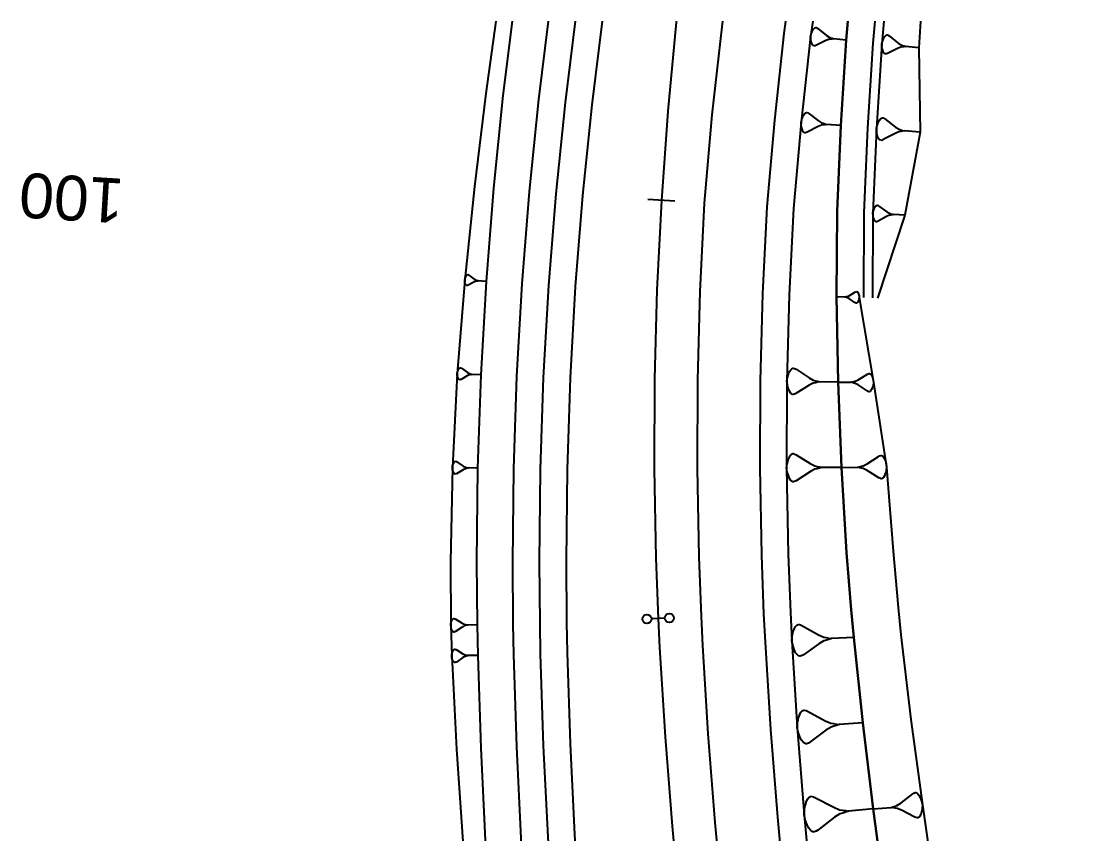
# Model space of a CAD drawing. Extents: x 383808 to 384559, y 802827 to 803490.
# Drawn here: x 383998.1 to 384057.2, y 803354.6 to 803400 of the extents above; entities that cross this region are included whole.
import ezdxf
from ezdxf.enums import TextEntityAlignment as Align

# ---------------------------------------------------------------- set-up
doc = ezdxf.new("R2010")
doc.units = 0
doc.layers.get('0').update_dxf_attribs({"linetype": 'CONTINUOUS'})
doc.styles.add('ARIAL', font='ARIAL.FON')

msp = doc.modelspace()

# ---------------------------------------------------------------- linework, layer by layer
at = {"color": 7}
for p, q in [((384042.2198, 803399.2926), (384042.2491, 803399.3725)), ((384042.2491, 803399.3725), (384042.2762, 803399.4319)), ((384042.2762, 803399.4319), (384042.3282, 803399.5302)), ((384042.3282, 803399.5302), (384042.3758, 803399.5874)), ((384042.3758, 803399.5874), (384042.3985, 803399.6058)), ((384042.3985, 803399.6058), (384042.4212, 803399.6241)), ((384042.4212, 803399.6241), (384042.4645, 803399.6403)), ((384042.4645, 803399.6403), (384042.485, 803399.6381)), ((384042.485, 803399.6381), (384042.5444, 803399.611)), ((384042.5444, 803399.611), (384042.5833, 803399.586)), ((384042.5833, 803399.586), (384043.0615, 803399.2028)), ((384042.1839, 803399.1511), (384042.2198, 803399.2926)), ((384042.1891, 803399.0052), (384042.1839, 803399.1511)), ((384042.2009, 803398.9209), (384042.1891, 803399.0052)), ((384042.2148, 803398.8571), (384042.2009, 803398.9209)), ((384042.2449, 803398.7501), (384042.2148, 803398.8571)), ((384042.2794, 803398.6841), (384042.2449, 803398.7501)), ((384043.0308, 803398.9154), (384042.4825, 803398.6417)), ((384043.2038, 803398.98), (384043.0308, 803398.9154)), ((384043.0615, 803399.2028), (384043.217, 803399.1032)), ((384043.2882, 803398.9917), (384043.2038, 803398.98)), ((384043.217, 803399.1032), (384043.2969, 803399.0739)), ((384043.3725, 803399.0035), (384043.2882, 803398.9917)), ((384043.2969, 803399.0739), (384043.3769, 803399.0446)), ((384043.4568, 803399.0153), (384043.3725, 803399.0035)), ((384043.3769, 803399.0446), (384043.4568, 803399.0153)), ((384044.1753, 803398.9386), (384043.4568, 803399.0153)), ((384046.1641, 803398.7264), (384046.2013, 803398.8734)), ((384046.2013, 803398.8734), (384046.2317, 803398.9564)), ((384046.2317, 803398.9564), (384046.2599, 803399.0181)), ((384046.2599, 803399.0181), (384046.3139, 803399.1201)), ((384046.3139, 803399.1201), (384046.3633, 803399.1795)), ((384046.3633, 803399.1795), (384046.3869, 803399.1986)), ((384046.3869, 803399.1986), (384046.4105, 803399.2176)), ((384046.4105, 803399.2176), (384046.4554, 803399.2344)), ((384046.4554, 803399.2344), (384046.4768, 803399.2321)), ((384046.4768, 803399.2321), (384046.5384, 803399.204)), ((384046.5384, 803399.204), (384046.5788, 803399.1781)), ((384046.5788, 803399.1781), (384047.0754, 803398.7801)), ((384047.0754, 803398.7801), (384047.2369, 803398.6767)), ((384042.2978, 803398.6614), (384042.2794, 803398.6841)), ((384042.3161, 803398.6386), (384042.2978, 803398.6614)), ((384042.355, 803398.6137), (384042.3161, 803398.6386)), ((384042.3755, 803398.6115), (384042.355, 803398.6137)), ((384042.4393, 803398.6255), (384042.3755, 803398.6115)), ((384042.4825, 803398.6417), (384042.4393, 803398.6255)), ((384046.1695, 803398.5749), (384046.1641, 803398.7264)), ((384046.1817, 803398.4874), (384046.1695, 803398.5749)), ((384046.1962, 803398.4211), (384046.1817, 803398.4874)), ((384046.2274, 803398.31), (384046.1962, 803398.4211)), ((384046.2633, 803398.2415), (384046.2274, 803398.31)), ((384046.2823, 803398.2179), (384046.2633, 803398.2415)), ((384046.3013, 803398.1943), (384046.2823, 803398.2179)), ((384046.3417, 803398.1684), (384046.3013, 803398.1943)), ((384046.363, 803398.1662), (384046.3417, 803398.1684)), ((384046.4293, 803398.1807), (384046.363, 803398.1662)), ((384046.4742, 803398.1974), (384046.4293, 803398.1807)), ((384047.0436, 803398.4817), (384046.4742, 803398.1974)), ((384047.2232, 803398.5488), (384047.0436, 803398.4817)), ((384047.3108, 803398.561), (384047.2232, 803398.5488)), ((384047.2369, 803398.6767), (384047.3199, 803398.6463)), ((384047.3983, 803398.5732), (384047.3108, 803398.561)), ((384047.3199, 803398.6463), (384047.4029, 803398.6158)), ((384047.4859, 803398.5854), (384047.3983, 803398.5732)), ((384047.4029, 803398.6158), (384047.4859, 803398.5854)), ((384048.232, 803398.5058), (384047.4859, 803398.5854)), ((384041.6877, 803394.5087), (384041.7182, 803394.5981)), ((384041.7182, 803394.5981), (384041.7468, 803394.6646)), ((384041.7468, 803394.6646), (384041.802, 803394.7749)), ((384041.802, 803394.7749), (384041.8534, 803394.8396)), ((384041.8534, 803394.8396), (384041.8781, 803394.8605)), ((384041.8781, 803394.8605), (384041.9028, 803394.8814)), ((384041.9028, 803394.8814), (384041.9504, 803394.9004)), ((384041.9504, 803394.9004), (384041.9732, 803394.8985)), ((384041.9732, 803394.8985), (384042.0398, 803394.8699)), ((384042.0398, 803394.8699), (384042.0836, 803394.8433)), ((384042.0836, 803394.8433), (384042.6236, 803394.4303)), ((384046.1368, 803394.5854), (384046.1894, 803394.6065)), ((384046.1894, 803394.6065), (384046.2147, 803394.6044)), ((384046.2147, 803394.6044), (384046.2883, 803394.5728)), ((384041.6515, 803394.3508), (384041.6877, 803394.5087)), ((384041.661, 803394.1891), (384041.6515, 803394.3508)), ((384041.6761, 803394.0959), (384041.661, 803394.1891)), ((384041.6932, 803394.0255), (384041.6761, 803394.0959)), ((384041.7293, 803393.9075), (384041.6932, 803394.0255)), ((384042.5969, 803394.1107), (384041.9956, 803393.7933)), ((384042.7871, 803394.1867), (384042.5969, 803394.1107)), ((384042.6236, 803394.4303), (384042.7986, 803394.3237)), ((384042.8803, 803394.2019), (384042.7871, 803394.1867)), ((384042.7986, 803394.3237), (384042.888, 803394.2932)), ((384042.9736, 803394.2171), (384042.8803, 803394.2019)), ((384042.888, 803394.2932), (384042.9774, 803394.2627)), ((384043.0668, 803394.2322), (384042.9736, 803394.2171)), ((384042.9774, 803394.2627), (384043.0668, 803394.2322)), ((384043.8657, 803394.1653), (384043.0668, 803394.2322)), ((384045.8588, 803393.9984), (384045.8988, 803394.1731)), ((384045.8988, 803394.1731), (384045.9325, 803394.272)), ((384045.9325, 803394.272), (384045.9641, 803394.3456)), ((384045.9641, 803394.3456), (384046.0252, 803394.4676)), ((384046.0252, 803394.4676), (384046.0821, 803394.5392)), ((384046.0821, 803394.5392), (384046.1094, 803394.5623)), ((384046.1094, 803394.5623), (384046.1368, 803394.5854)), ((384046.2883, 803394.5728), (384046.3367, 803394.5433)), ((384046.3367, 803394.5433), (384046.9342, 803394.0863)), ((384046.9342, 803394.0863), (384047.1278, 803393.9684)), ((384041.7692, 803393.8352), (384041.7293, 803393.9075)), ((384041.7902, 803393.8105), (384041.7692, 803393.8352)), ((384041.8111, 803393.7857), (384041.7902, 803393.8105)), ((384041.8548, 803393.7591), (384041.8111, 803393.7857)), ((384041.8776, 803393.7572), (384041.8548, 803393.7591)), ((384041.948, 803393.7743), (384041.8776, 803393.7572)), ((384041.9956, 803393.7933), (384041.948, 803393.7743)), ((384045.8692, 803393.8195), (384045.8588, 803393.9984)), ((384045.886, 803393.7164), (384045.8692, 803393.8195)), ((384045.9049, 803393.6385), (384045.886, 803393.7164)), ((384045.9448, 803393.508), (384045.9049, 803393.6385)), ((384045.989, 803393.428), (384045.9448, 803393.508)), ((384046.0121, 803393.4006), (384045.989, 803393.428)), ((384046.9046, 803393.7328), (384046.2394, 803393.3816)), ((384047.1151, 803393.8169), (384046.9046, 803393.7328)), ((384047.2182, 803393.8337), (384047.1151, 803393.8169)), ((384047.1278, 803393.9684), (384047.2267, 803393.9347)), ((384047.3214, 803393.8505), (384047.2182, 803393.8337)), ((384047.2267, 803393.9347), (384047.3256, 803393.901)), ((384047.4245, 803393.8673), (384047.3214, 803393.8505)), ((384047.3256, 803393.901), (384047.4245, 803393.8673)), ((384048.3084, 803393.7932), (384047.4245, 803393.8673)), ((384046.0353, 803393.3733), (384046.0121, 803393.4006)), ((384046.0837, 803393.3438), (384046.0353, 803393.3733)), ((384046.1089, 803393.3417), (384046.0837, 803393.3438)), ((384046.1868, 803393.3606), (384046.1089, 803393.3417)), ((384046.2394, 803393.3816), (384046.1868, 803393.3606)), ((384045.6612, 803389.2679), (384045.6876, 803389.3962)), ((384045.6718, 803389.1373), (384045.6612, 803389.2679)), ((384045.6876, 803389.3962), (384045.7106, 803389.4691)), ((384045.7106, 803389.4691), (384045.7325, 803389.5234)), ((384045.7325, 803389.5234), (384045.7751, 803389.6137)), ((384045.7751, 803389.6137), (384045.8154, 803389.6669)), ((384045.8154, 803389.6669), (384045.8351, 803389.6843)), ((384045.8351, 803389.6843), (384045.8547, 803389.7016)), ((384045.8547, 803389.7016), (384045.8928, 803389.7179)), ((384045.8928, 803389.7179), (384045.9113, 803389.7167)), ((384045.9113, 803389.7167), (384045.9657, 803389.6949)), ((384045.9657, 803389.6949), (384046.0015, 803389.6741)), ((384046.0015, 803389.6741), (384046.4459, 803389.3501)), ((384046.4459, 803389.3501), (384046.5893, 803389.2671)), ((384046.5893, 803389.2671), (384046.6622, 803389.2441)), ((384045.6858, 803389.0622), (384045.6718, 803389.1373)), ((384045.7009, 803389.0056), (384045.6858, 803389.0622)), ((384045.7323, 803388.9109), (384045.7009, 803389.0056)), ((384045.7659, 803388.8531), (384045.7323, 803388.9109)), ((384045.7833, 803388.8335), (384045.7659, 803388.8531)), ((384045.8006, 803388.8139), (384045.7833, 803388.8335)), ((384045.8365, 803388.7932), (384045.8006, 803388.8139)), ((384045.855, 803388.792), (384045.8365, 803388.7932)), ((384045.9116, 803388.8071), (384045.855, 803388.792)), ((384045.9497, 803388.8234), (384045.9116, 803388.8071)), ((384046.4301, 803389.0911), (384045.9497, 803388.8234)), ((384046.5825, 803389.1561), (384046.4301, 803389.0911)), ((384046.6576, 803389.1701), (384046.5825, 803389.1561)), ((384046.7328, 803389.1841), (384046.6576, 803389.1701)), ((384046.6622, 803389.2441), (384046.735, 803389.2211)), ((384046.8079, 803389.1981), (384046.7328, 803389.1841)), ((384046.735, 803389.2211), (384046.8079, 803389.1981)), ((384047.4552, 803389.1586), (384046.8079, 803389.1981)), ((384022.8992, 803385.7122), (384022.9279, 803385.7719)), ((384022.9279, 803385.7719), (384022.955, 803385.8071)), ((384022.955, 803385.8071), (384022.9681, 803385.8185)), ((384022.9681, 803385.8185), (384022.9812, 803385.83)), ((384022.9812, 803385.83), (384023.0066, 803385.8406)), ((384023.0066, 803385.8406), (384023.0189, 803385.8398)), ((384023.0189, 803385.8398), (384023.0549, 803385.825)), ((384023.0549, 803385.825), (384023.0786, 803385.811)), ((384023.0786, 803385.811), (384023.3723, 803385.5937)), ((384022.8507, 803385.5427), (384022.8688, 803385.6279)), ((384022.8571, 803385.4559), (384022.8507, 803385.5427)), ((384022.8661, 803385.406), (384022.8571, 803385.4559)), ((384022.8758, 803385.3683), (384022.8661, 803385.406)), ((384022.8688, 803385.6279), (384022.8844, 803385.6762)), ((384022.8962, 803385.3052), (384022.8758, 803385.3683)), ((384022.8844, 803385.6762), (384022.8992, 803385.7122)), ((384022.9183, 803385.2667), (384022.8962, 803385.3052)), ((384022.9298, 803385.2536), (384022.9183, 803385.2667)), ((384022.9412, 803385.2405), (384022.9298, 803385.2536)), ((384022.9649, 803385.2265), (384022.9412, 803385.2405)), ((384022.9772, 803385.2257), (384022.9649, 803385.2265)), ((384023.0149, 803385.2355), (384022.9772, 803385.2257)), ((384023.0403, 803385.2461), (384023.0149, 803385.2355)), ((384023.3606, 803385.4218), (384023.0403, 803385.2461)), ((384023.4622, 803385.4642), (384023.3606, 803385.4218)), ((384023.3723, 803385.5937), (384023.4672, 803385.5379)), ((384023.5122, 803385.4732), (384023.4622, 803385.4642)), ((384023.4672, 803385.5379), (384023.5155, 803385.5223)), ((384023.5621, 803385.4821), (384023.5122, 803385.4732)), ((384023.5155, 803385.5223), (384023.5638, 803385.5067)), ((384023.6121, 803385.4911), (384023.5621, 803385.4821)), ((384023.5638, 803385.5067), (384023.6121, 803385.4911)), ((384024.0419, 803385.4619), (384023.6121, 803385.4911)), ((384043.6343, 803384.6113), (384044.091, 803384.5939)), ((384044.091, 803384.5939), (384044.1437, 803384.6049)), ((384044.1427, 803384.5788), (384044.091, 803384.5939)), ((384044.1944, 803384.5638), (384044.1427, 803384.5788)), ((384044.1437, 803384.6049), (384044.1964, 803384.616)), ((384044.2461, 803384.5487), (384044.1944, 803384.5638)), ((384044.1964, 803384.616), (384044.2491, 803384.627)), ((384044.3485, 803384.4926), (384044.2461, 803384.5487)), ((384044.2491, 803384.627), (384044.3555, 803384.6752)), ((384044.3555, 803384.6752), (384044.6896, 803384.8716)), ((384044.6896, 803384.8716), (384044.7162, 803384.8836)), ((384044.7162, 803384.8836), (384044.7559, 803384.8952)), ((384044.7559, 803384.8952), (384044.7689, 803384.8947)), ((384044.7689, 803384.8947), (384044.7945, 803384.8807)), ((384044.7945, 803384.8807), (384044.8071, 803384.8671)), ((384044.8071, 803384.8671), (384044.8196, 803384.8536)), ((384044.8196, 803384.8536), (384044.8442, 803384.8134)), ((384044.8442, 803384.8134), (384044.8679, 803384.7472)), ((384044.8679, 803384.7472), (384044.8794, 803384.7075)), ((384044.8794, 803384.7075), (384044.8905, 803384.6549)), ((384044.9, 803384.563), (384044.8835, 803384.4722)), ((384044.8905, 803384.6549), (384044.9, 803384.563)), ((384044.6668, 803384.2713), (384044.3485, 803384.4926)), ((384044.6924, 803384.2573), (384044.6668, 803384.2713)), ((384044.731, 803384.2428), (384044.6924, 803384.2573)), ((384044.7441, 803384.2423), (384044.731, 803384.2428)), ((384044.7707, 803384.2543), (384044.7441, 803384.2423)), ((384044.7842, 803384.2669), (384044.7707, 803384.2543)), ((384044.7978, 803384.2794), (384044.7842, 803384.2669)), ((384044.8253, 803384.3176), (384044.7978, 803384.2794)), ((384044.8539, 803384.3818), (384044.8253, 803384.3176)), ((384044.8685, 803384.4205), (384044.8539, 803384.3818)), ((384044.8835, 803384.4722), (384044.8685, 803384.4205)), ((384022.4296, 803380.3082), (384022.4474, 803380.4027)), ((384022.4474, 803380.4027), (384022.4635, 803380.4565)), ((384022.4635, 803380.4565), (384022.4789, 803380.4967)), ((384022.4789, 803380.4967), (384022.5091, 803380.5634)), ((384022.5091, 803380.5634), (384022.5382, 803380.6029)), ((384022.5382, 803380.6029), (384022.5524, 803380.6159)), ((384022.5524, 803380.6159), (384022.5666, 803380.6289)), ((384022.5666, 803380.6289), (384022.5944, 803380.6413)), ((384022.5944, 803380.6413), (384022.6079, 803380.6406)), ((384022.6079, 803380.6406), (384022.6481, 803380.6252)), ((384022.6481, 803380.6252), (384022.6747, 803380.6104)), ((384022.6747, 803380.6104), (384023.0047, 803380.3777)), ((384040.9547, 803380.2924), (384041.0157, 803380.4386)), ((384041.0157, 803380.4386), (384041.0759, 803380.5259)), ((384041.0759, 803380.5259), (384041.1058, 803380.5548)), ((384041.1058, 803380.5548), (384041.1356, 803380.5838)), ((384041.1356, 803380.5838), (384041.1949, 803380.6123)), ((384041.1949, 803380.6123), (384041.2243, 803380.6118)), ((384041.2243, 803380.6118), (384041.312, 803380.5811)), ((384041.312, 803380.5811), (384041.3704, 803380.5507)), ((384041.3704, 803380.5507), (384042.0983, 803380.069)), ((384022.4389, 803380.2125), (384022.4296, 803380.3082)), ((384022.45, 803380.1575), (384022.4389, 803380.2125)), ((384022.4618, 803380.1161), (384022.45, 803380.1575)), ((384022.4859, 803380.0469), (384022.4618, 803380.1161)), ((384022.5112, 803380.0049), (384022.4859, 803380.0469)), ((384022.5242, 803379.9907), (384022.5112, 803380.0049)), ((384022.5372, 803379.9765), (384022.5242, 803379.9907)), ((384022.5638, 803379.9617), (384022.5372, 803379.9765)), ((384022.5774, 803379.9611), (384022.5638, 803379.9617)), ((384022.6187, 803379.9729), (384022.5774, 803379.9611)), ((384022.6465, 803379.9852), (384022.6187, 803379.9729)), ((384022.9961, 803380.1874), (384022.6465, 803379.9852)), ((384023.1073, 803380.2369), (384022.9961, 803380.1874)), ((384023.0047, 803380.3777), (384023.1109, 803380.3184)), ((384023.1622, 803380.248), (384023.1073, 803380.2369)), ((384023.1109, 803380.3184), (384023.1647, 803380.3024)), ((384023.2172, 803380.2592), (384023.1622, 803380.248)), ((384023.1647, 803380.3024), (384023.2184, 803380.2863)), ((384023.2722, 803380.2703), (384023.2172, 803380.2592)), ((384023.2184, 803380.2863), (384023.2722, 803380.2703)), ((384023.7479, 803380.2489), (384023.2722, 803380.2703)), ((384040.8601, 803379.8821), (384040.8927, 803380.0875)), ((384040.8864, 803379.6758), (384040.8601, 803379.8821)), ((384040.8927, 803380.0875), (384040.9239, 803380.2047)), ((384040.9239, 803380.2047), (384040.9547, 803380.2924)), ((384042.0983, 803380.069), (384042.3317, 803379.9477)), ((384042.3317, 803379.9477), (384042.4489, 803379.9165)), ((384042.5651, 803379.8265), (384042.4471, 803379.7989)), ((384042.4489, 803379.9165), (384042.566, 803379.8853)), ((384042.6832, 803379.8541), (384042.5651, 803379.8265)), ((384042.566, 803379.8853), (384042.6832, 803379.8541)), ((384043.7124, 803379.8383), (384042.6832, 803379.8541)), ((384043.7124, 803379.8383), (384044.4279, 803379.8272)), ((384044.4279, 803379.8272), (384044.51, 803379.8464)), ((384044.5093, 803379.8055), (384044.4279, 803379.8272)), ((384044.5908, 803379.7838), (384044.5093, 803379.8055)), ((384044.51, 803379.8464), (384044.5921, 803379.8656)), ((384044.5921, 803379.8656), (384044.6741, 803379.8848)), ((384044.6741, 803379.8848), (384044.8389, 803379.9641)), ((384044.8389, 803379.9641), (384045.3551, 803380.2833)), ((384045.3551, 803380.2833), (384045.3963, 803380.3031)), ((384045.3963, 803380.3031), (384045.4579, 803380.3226)), ((384045.4579, 803380.3226), (384045.4783, 803380.3223)), ((384045.4783, 803380.3223), (384045.5189, 803380.3012)), ((384045.5189, 803380.3012), (384045.539, 803380.2805)), ((384045.539, 803380.2805), (384045.5592, 803380.2597)), ((384045.5592, 803380.2597), (384045.5991, 803380.1977)), ((384045.5991, 803380.1977), (384045.6384, 803380.0949)), ((384045.6384, 803380.0949), (384045.6579, 803380.0333)), ((384045.6579, 803380.0333), (384045.6771, 803379.9512)), ((384045.6953, 803379.8078), (384045.6727, 803379.665)), ((384045.6771, 803379.9512), (384045.6953, 803379.8078)), ((384040.9139, 803379.5578), (384040.8864, 803379.6758)), ((384040.942, 803379.4691), (384040.9139, 803379.5578)), ((384040.9985, 803379.3212), (384040.942, 803379.4691)), ((384041.056, 803379.232), (384040.9985, 803379.3212)), ((384041.085, 803379.2022), (384041.056, 803379.232)), ((384042.092, 803379.6573), (384041.3496, 803379.1981)), ((384042.329, 803379.7713), (384042.092, 803379.6573)), ((384042.4471, 803379.7989), (384042.329, 803379.7713)), ((384044.6723, 803379.7621), (384044.5908, 803379.7838)), ((384044.8345, 803379.6779), (384044.6723, 803379.7621)), ((384045.3406, 803379.3429), (384044.8345, 803379.6779)), ((384045.3812, 803379.3218), (384045.3406, 803379.3429)), ((384045.4422, 803379.3005), (384045.3812, 803379.3218)), ((384045.4626, 803379.3001), (384045.4422, 803379.3005)), ((384045.5038, 803379.32), (384045.4626, 803379.3001)), ((384045.5246, 803379.3401), (384045.5038, 803379.32)), ((384045.5453, 803379.3602), (384045.5246, 803379.3401)), ((384045.5872, 803379.4209), (384045.5453, 803379.3602)), ((384045.6296, 803379.5225), (384045.5872, 803379.4209)), ((384045.651, 803379.5835), (384045.6296, 803379.5225)), ((384045.6727, 803379.665), (384045.651, 803379.5835)), ((384041.1139, 803379.1723), (384041.085, 803379.2022)), ((384041.1723, 803379.142), (384041.1139, 803379.1723)), ((384041.2017, 803379.1416), (384041.1723, 803379.142)), ((384041.2903, 803379.1696), (384041.2017, 803379.1416)), ((384041.3496, 803379.1981), (384041.2903, 803379.1696)), ((384040.994, 803375.6506), (384041.0563, 803375.7457)), ((384041.0563, 803375.7457), (384041.0876, 803375.7774)), ((384041.0876, 803375.7774), (384041.1189, 803375.8092)), ((384041.1189, 803375.8092), (384041.1817, 803375.8412)), ((384041.1817, 803375.8412), (384041.2133, 803375.8414)), ((384041.2133, 803375.8414), (384041.3081, 803375.8106)), ((384041.3081, 803375.8106), (384041.3714, 803375.7795)), ((384041.3714, 803375.7795), (384042.1633, 803375.2809)), ((384045.3336, 803375.2662), (384045.9833, 803375.6888)), ((384045.9833, 803375.6888), (384046.0354, 803375.7153)), ((384046.0354, 803375.7153), (384046.1135, 803375.742)), ((384046.1135, 803375.742), (384046.1396, 803375.7422)), ((384046.1396, 803375.7422), (384046.192, 803375.7164)), ((384046.192, 803375.7164), (384046.2183, 803375.6905)), ((384046.2183, 803375.6905), (384046.2446, 803375.6646)), ((384046.2446, 803375.6646), (384046.2974, 803375.5867)), ((384022.1604, 803375.0584), (384022.1772, 803375.16)), ((384022.1772, 803375.16), (384022.1931, 803375.2179)), ((384022.1931, 803375.2179), (384022.2086, 803375.2613)), ((384022.2086, 803375.2613), (384022.2393, 803375.3334)), ((384022.2393, 803375.3334), (384022.2694, 803375.3764)), ((384022.2694, 803375.3764), (384022.2843, 803375.3906)), ((384022.2843, 803375.3906), (384022.2992, 803375.4049)), ((384022.2992, 803375.4049), (384022.3286, 803375.4188)), ((384022.3286, 803375.4188), (384022.3432, 803375.4185)), ((384022.3432, 803375.4185), (384022.3865, 803375.4029)), ((384022.3865, 803375.4029), (384022.4153, 803375.3877)), ((384022.4153, 803375.3877), (384022.774, 803375.1467)), ((384022.774, 803375.1467), (384022.8892, 803375.0859)), ((384022.8892, 803375.0859), (384022.9471, 803375.0701)), ((384022.9471, 803375.0701), (384023.005, 803375.0542)), ((384040.8407, 803375.0504), (384040.8706, 803375.2714)), ((384040.8706, 803375.2714), (384040.9012, 803375.3977)), ((384040.9012, 803375.3977), (384040.9321, 803375.4925)), ((384040.9321, 803375.4925), (384040.994, 803375.6506)), ((384042.1633, 803375.2809), (384042.4164, 803375.1566)), ((384042.4164, 803375.1566), (384042.5428, 803375.126)), ((384042.5428, 803375.126), (384042.6691, 803375.0954)), ((384042.6691, 803375.0954), (384042.7955, 803375.0648)), ((384043.8989, 803375.0729), (384042.7955, 803375.0648)), ((384043.8989, 803375.0729), (384044.8128, 803375.0796)), ((384044.8128, 803375.0796), (384044.917, 803375.1065)), ((384044.9174, 803375.0543), (384044.8128, 803375.0796)), ((384044.917, 803375.1065), (384045.0213, 803375.1334)), ((384045.0213, 803375.1334), (384045.1255, 803375.1603)), ((384045.1255, 803375.1603), (384045.3336, 803375.2662)), ((384046.2974, 803375.5867), (384046.3506, 803375.4565)), ((384046.3506, 803375.4565), (384046.3773, 803375.3784)), ((384046.3773, 803375.3784), (384046.4042, 803375.2741)), ((384046.4042, 803375.2741), (384046.4316, 803375.0915)), ((384046.4316, 803375.0915), (384046.4068, 803374.9086)), ((384022.1727, 803374.9562), (384022.1604, 803375.0584)), ((384022.186, 803374.8977), (384022.1727, 803374.9562)), ((384022.1995, 803374.8537), (384022.186, 803374.8977)), ((384022.227, 803374.7802), (384022.1995, 803374.8537)), ((384022.2552, 803374.7359), (384022.227, 803374.7802)), ((384022.2694, 803374.7211), (384022.2552, 803374.7359)), ((384022.2837, 803374.7062), (384022.2694, 803374.7211)), ((384022.3124, 803374.691), (384022.2837, 803374.7062)), ((384022.327, 803374.6906), (384022.3124, 803374.691)), ((384022.371, 803374.7042), (384022.327, 803374.6906)), ((384022.4004, 803374.7181), (384022.371, 803374.7042)), ((384022.7695, 803374.943), (384022.4004, 803374.7181)), ((384022.8873, 803374.9986), (384022.7695, 803374.943)), ((384022.9458, 803375.0119), (384022.8873, 803374.9986)), ((384023.0044, 803375.0251), (384022.9458, 803375.0119)), ((384023.0629, 803375.0384), (384023.0044, 803375.0251)), ((384023.005, 803375.0542), (384023.0629, 803375.0384)), ((384023.5724, 803375.0271), (384023.0629, 803375.0384)), ((384040.8739, 803374.83), (384040.8407, 803375.0504)), ((384040.9063, 803374.7041), (384040.8739, 803374.83)), ((384040.9385, 803374.6097), (384040.9063, 803374.7041)), ((384041.0028, 803374.4526), (384040.9385, 803374.6097)), ((384042.1665, 803374.8395), (384041.382, 803374.3292)), ((384042.4178, 803374.9674), (384042.1665, 803374.8395)), ((384042.5437, 803374.9999), (384042.4178, 803374.9674)), ((384042.6696, 803375.0324), (384042.5437, 803374.9999)), ((384042.7955, 803375.0648), (384042.6696, 803375.0324)), ((384045.0221, 803375.0289), (384044.9174, 803375.0543)), ((384045.1267, 803375.0036), (384045.0221, 803375.0289)), ((384045.3363, 803374.9007), (384045.1267, 803375.0036)), ((384045.9922, 803374.4877), (384045.3363, 803374.9007)), ((384046.0446, 803374.462), (384045.9922, 803374.4877)), ((384046.2271, 803374.4895), (384046.2012, 803374.4632)), ((384046.2531, 803374.5158), (384046.2271, 803374.4895)), ((384046.3047, 803374.5945), (384046.2531, 803374.5158)), ((384046.356, 803374.7254), (384046.3047, 803374.5945)), ((384046.3815, 803374.8039), (384046.356, 803374.7254)), ((384046.4068, 803374.9086), (384046.3815, 803374.8039)), ((384041.0665, 803374.3584), (384041.0028, 803374.4526)), ((384041.0983, 803374.3272), (384041.0665, 803374.3584)), ((384041.13, 803374.2959), (384041.0983, 803374.3272)), ((384041.1933, 803374.2648), (384041.13, 803374.2959)), ((384041.2248, 803374.265), (384041.1933, 803374.2648)), ((384041.3192, 803374.2972), (384041.2248, 803374.265)), ((384041.382, 803374.3292), (384041.3192, 803374.2972)), ((384046.1231, 803374.4365), (384046.0446, 803374.462)), ((384046.1492, 803374.4367), (384046.1231, 803374.4365)), ((384046.2012, 803374.4632), (384046.1492, 803374.4367)), ((384022.0689, 803366.2506), (384022.0824, 803366.3573)), ((384022.0858, 803366.1444), (384022.0689, 803366.2506)), ((384022.0824, 803366.3573), (384022.0966, 803366.4184)), ((384022.0966, 803366.4184), (384022.1111, 803366.4643)), ((384022.1111, 803366.4643), (384022.1404, 803366.5409)), ((384022.1404, 803366.5409), (384022.1701, 803366.587)), ((384022.1701, 803366.587), (384022.185, 803366.6024)), ((384022.185, 803366.6024), (384022.2, 803366.6179)), ((384022.2, 803366.6179), (384022.2302, 803366.6336)), ((384022.2302, 803366.6336), (384022.2454, 803366.6338)), ((384022.2454, 803366.6338), (384022.2913, 803366.6193)), ((384022.2913, 803366.6193), (384022.322, 803366.6046)), ((384022.322, 803366.6046), (384022.7061, 803366.3672)), ((384022.7061, 803366.3672), (384022.8288, 803366.3083)), ((384022.8302, 803366.217), (384022.7095, 803366.1542)), ((384022.8288, 803366.3083), (384022.8899, 803366.294)), ((384022.8909, 803366.2331), (384022.8302, 803366.217)), ((384022.8899, 803366.294), (384022.951, 803366.2797)), ((384022.9515, 803366.2493), (384022.8909, 803366.2331)), ((384022.951, 803366.2797), (384023.0121, 803366.2655)), ((384023.0121, 803366.2655), (384022.9515, 803366.2493)), ((384023.5445, 803366.2739), (384023.0121, 803366.2655)), ((384041.3399, 803366.1892), (384041.3738, 803366.2268)), ((384041.3738, 803366.2268), (384041.4076, 803366.2644)), ((384041.4076, 803366.2644), (384041.4772, 803366.3038)), ((384041.4772, 803366.3038), (384041.5129, 803366.3057)), ((384041.5129, 803366.3057), (384041.622, 803366.2756)), ((384041.622, 803366.2756), (384041.6953, 803366.2437)), ((384041.6953, 803366.2437), (384042.6184, 803365.7191)), ((384022.1019, 803366.0837), (384022.0858, 803366.1444)), ((384022.1179, 803366.0383), (384022.1019, 803366.0837)), ((384022.1495, 803365.9628), (384022.1179, 803366.0383)), ((384022.1806, 803365.9176), (384022.1495, 803365.9628)), ((384022.1961, 803365.9026), (384022.1806, 803365.9176)), ((384022.2115, 803365.8877), (384022.1961, 803365.9026)), ((384022.2422, 803365.8729), (384022.2115, 803365.8877)), ((384022.2574, 803365.8732), (384022.2422, 803365.8729)), ((384022.3028, 803365.8891), (384022.2574, 803365.8732)), ((384022.333, 803365.9048), (384022.3028, 803365.8891)), ((384022.7095, 803366.1542), (384022.333, 803365.9048)), ((384041.1312, 803365.3901), (384041.1538, 803365.6421)), ((384041.1538, 803365.6421), (384041.182, 803365.7868)), ((384041.182, 803365.7868), (384041.2121, 803365.8959)), ((384041.2121, 803365.8959), (384041.2741, 803366.0782)), ((384041.2741, 803366.0782), (384041.3399, 803366.1892)), ((384042.6184, 803365.7191), (384042.9117, 803365.5913)), ((384041.1801, 803365.142), (384041.1312, 803365.3901)), ((384041.2233, 803365.001), (384041.1801, 803365.142)), ((384042.6447, 803365.219), (384041.7817, 803364.6005)), ((384042.9229, 803365.3769), (384042.6447, 803365.219)), ((384042.9117, 803365.5913), (384043.0564, 803365.563)), ((384043.0639, 803365.4202), (384042.9229, 803365.3769)), ((384043.0564, 803365.563), (384043.2012, 803365.5348)), ((384043.2049, 803365.4634), (384043.0639, 803365.4202)), ((384043.2012, 803365.5348), (384043.346, 803365.5066)), ((384043.346, 803365.5066), (384043.2049, 803365.4634)), ((384044.5962, 803365.5724), (384043.346, 803365.5066)), ((384022.1228, 803364.5384), (384022.1354, 803364.6437)), ((384022.1402, 803364.4337), (384022.1228, 803364.5384)), ((384022.1354, 803364.6437), (384022.1491, 803364.704)), ((384022.1566, 803364.3741), (384022.1402, 803364.4337)), ((384022.1491, 803364.704), (384022.1631, 803364.7494)), ((384022.1631, 803364.7494), (384022.1913, 803364.825)), ((384022.1913, 803364.825), (384022.2203, 803364.8707)), ((384022.2203, 803364.8707), (384022.235, 803364.8861)), ((384022.235, 803364.8861), (384022.2496, 803364.9014)), ((384022.2496, 803364.9014), (384022.2793, 803364.9171)), ((384022.2793, 803364.9171), (384022.2943, 803364.9174)), ((384022.2943, 803364.9174), (384022.3396, 803364.9034)), ((384022.3396, 803364.9034), (384022.37, 803364.8891)), ((384022.37, 803364.8891), (384022.7504, 803364.6577)), ((384022.7551, 803364.4477), (384022.3856, 803364.1992)), ((384022.7504, 803364.6577), (384022.8717, 803364.6004)), ((384022.8738, 803364.5104), (384022.7551, 803364.4477)), ((384022.8717, 803364.6004), (384022.932, 803364.5868)), ((384022.9334, 803364.5268), (384022.8738, 803364.5104)), ((384022.932, 803364.5868), (384022.9924, 803364.5731)), ((384022.9931, 803364.5431), (384022.9334, 803364.5268)), ((384022.9924, 803364.5731), (384023.0527, 803364.5595)), ((384023.0527, 803364.5595), (384022.9931, 803364.5431)), ((384023.5777, 803364.5714), (384023.0527, 803364.5595)), ((384041.2647, 803364.8957), (384041.2233, 803365.001)), ((384041.3455, 803364.7208), (384041.2647, 803364.8957)), ((384041.4226, 803364.6174), (384041.3455, 803364.7208)), ((384041.4602, 803364.5836), (384041.4226, 803364.6174)), ((384041.4978, 803364.5497), (384041.4602, 803364.5836)), ((384041.5711, 803364.5178), (384041.4978, 803364.5497)), ((384041.6069, 803364.5197), (384041.5711, 803364.5178)), ((384041.7121, 803364.561), (384041.6069, 803364.5197)), ((384041.7817, 803364.6005), (384041.7121, 803364.561)), ((384022.1726, 803364.3294), (384022.1566, 803364.3741)), ((384022.2043, 803364.2551), (384022.1726, 803364.3294)), ((384022.2353, 803364.2108), (384022.2043, 803364.2551)), ((384022.2506, 803364.1961), (384022.2353, 803364.2108)), ((384022.266, 803364.1815), (384022.2506, 803364.1961)), ((384022.2963, 803364.1672), (384022.266, 803364.1815)), ((384022.3113, 803364.1675), (384022.2963, 803364.1672)), ((384022.356, 803364.1835), (384022.3113, 803364.1675)), ((384022.3856, 803364.1992), (384022.356, 803364.1835)), ((384041.6744, 803361.4298), (384041.7095, 803361.4703)), ((384041.7095, 803361.4703), (384041.7824, 803361.5135)), ((384041.7824, 803361.5135), (384041.8202, 803361.5162)), ((384041.8202, 803361.5162), (384041.9363, 803361.4865)), ((384041.9363, 803361.4865), (384042.0145, 803361.4541)), ((384041.4531, 803360.8062), (384041.48, 803360.9601)), ((384041.48, 803360.9601), (384041.5097, 803361.0761)), ((384041.5097, 803361.0761), (384041.5718, 803361.2705)), ((384041.5718, 803361.2705), (384041.6393, 803361.3893)), ((384041.6393, 803361.3893), (384041.6744, 803361.4298)), ((384042.0145, 803361.4541), (384043.0026, 803360.9169)), ((384043.0026, 803360.9169), (384043.3158, 803360.7874)), ((384041.4342, 803360.5389), (384041.4531, 803360.8062)), ((384041.4909, 803360.277), (384041.4342, 803360.5389)), ((384043.0405, 803360.3878), (384042.1388, 803359.7156)), ((384043.332, 803360.5606), (384043.0405, 803360.3878)), ((384043.3158, 803360.7874), (384043.4697, 803360.7604)), ((384043.4805, 803360.6092), (384043.332, 803360.5606)), ((384043.4697, 803360.7604), (384043.6236, 803360.7334)), ((384043.629, 803360.6578), (384043.4805, 803360.6092)), ((384043.6236, 803360.7334), (384043.7775, 803360.7064)), ((384043.7775, 803360.7064), (384043.629, 803360.6578)), ((384045.1003, 803360.801), (384043.7775, 803360.7064)), ((384041.5395, 803360.1286), (384041.4909, 803360.277)), ((384041.5854, 803360.0179), (384041.5395, 803360.1286)), ((384041.6745, 803359.8343), (384041.5854, 803360.0179)), ((384041.7582, 803359.7263), (384041.6745, 803359.8343)), ((384041.7987, 803359.6912), (384041.7582, 803359.7263)), ((384041.8392, 803359.6561), (384041.7987, 803359.6912)), ((384042.1388, 803359.7156), (384042.0659, 803359.6724)), ((384041.9175, 803359.6238), (384041.8392, 803359.6561)), ((384041.9553, 803359.6265), (384041.9175, 803359.6238)), ((384042.0659, 803359.6724), (384041.9553, 803359.6265)), ((384047.2249, 803356.3207), (384047.8931, 803356.8337)), ((384047.8931, 803356.8337), (384047.9473, 803356.8669)), ((384047.9473, 803356.8669), (384048.0297, 803356.9024)), ((384048.0297, 803356.9024), (384048.0579, 803356.9048)), ((384048.0579, 803356.9048), (384048.1169, 803356.8814)), ((384048.1169, 803356.8814), (384048.1476, 803356.8555)), ((384048.1476, 803356.8555), (384048.1783, 803356.8297)), ((384048.1783, 803356.8297), (384048.2421, 803356.7497)), ((384048.2421, 803356.7497), (384048.3108, 803356.6131)), ((384041.8618, 803356.1037), (384041.8914, 803356.2267)), ((384041.8914, 803356.2267), (384041.9541, 803356.4329)), ((384041.9541, 803356.4329), (384042.0235, 803356.5593)), ((384042.0235, 803356.5593), (384042.06, 803356.6026)), ((384042.06, 803356.6026), (384042.0965, 803356.6459)), ((384042.0965, 803356.6459), (384042.1728, 803356.6926)), ((384042.1728, 803356.6926), (384042.2126, 803356.696)), ((384042.2126, 803356.696), (384042.3356, 803356.6664)), ((384042.3356, 803356.6664), (384042.4188, 803356.6333)), ((384042.4188, 803356.6333), (384043.4701, 803356.0808)), ((384046.787, 803356.1123), (384046.8977, 803356.1503)), ((384046.8977, 803356.1503), (384047.0084, 803356.1883)), ((384047.0084, 803356.1883), (384047.2249, 803356.3207)), ((384048.3108, 803356.6131), (384048.3464, 803356.5307)), ((384048.3464, 803356.5307), (384048.3843, 803356.42)), ((384048.3843, 803356.42), (384048.4296, 803356.2245)), ((384048.4296, 803356.2245), (384048.4182, 803356.0242)), ((384041.8196, 803355.6583), (384041.8356, 803355.9408)), ((384041.8834, 803355.3827), (384041.8196, 803355.6583)), ((384041.8356, 803355.9408), (384041.8618, 803356.1037)), ((384043.4701, 803356.0808), (384043.8027, 803355.9487)), ((384043.8232, 803355.7095), (384043.5179, 803355.5227)), ((384043.8027, 803355.9487), (384043.9656, 803355.9225)), ((384043.9792, 803355.763), (384043.8232, 803355.7095)), ((384043.9656, 803355.9225), (384044.1284, 803355.8963)), ((384044.1353, 803355.8165), (384043.9792, 803355.763)), ((384044.1284, 803355.8963), (384044.2913, 803355.8701)), ((384044.2913, 803355.8701), (384044.1353, 803355.8165)), ((384045.6866, 803355.9896), (384044.2913, 803355.8701)), ((384045.6866, 803355.9896), (384046.6763, 803356.0744)), ((384046.6763, 803356.0744), (384046.787, 803356.1123)), ((384046.7919, 803356.0558), (384046.6763, 803356.0744)), ((384046.9074, 803356.0372), (384046.7919, 803356.0558)), ((384047.0229, 803356.0186), (384046.9074, 803356.0372)), ((384047.2588, 803355.9249), (384047.0229, 803356.0186)), ((384048.0045, 803355.533), (384047.2588, 803355.9249)), ((384048.259, 803355.5548), (384048.2332, 803355.5241)), ((384048.2849, 803355.5855), (384048.259, 803355.5548)), ((384048.3342, 803355.6751), (384048.2849, 803355.5855)), ((384048.3786, 803355.8214), (384048.3342, 803355.6751)), ((384048.3996, 803355.9086), (384048.3786, 803355.8214)), ((384048.4182, 803356.0242), (384048.3996, 803355.9086)), ((384041.9369, 803355.2266), (384041.8834, 803355.3827)), ((384041.987, 803355.1105), (384041.9369, 803355.2266)), ((384042.0838, 803354.918), (384041.987, 803355.1105)), ((384043.5179, 803355.5227), (384042.5759, 803354.7995)), ((384048.0635, 803355.5095), (384048.0045, 803355.533)), ((384048.1508, 803355.4885), (384048.0635, 803355.5095)), ((384048.1791, 803355.4909), (384048.1508, 803355.4885)), ((384048.2332, 803355.5241), (384048.1791, 803355.4909)), ((384042.1738, 803354.8052), (384042.0838, 803354.918)), ((384042.2171, 803354.7687), (384042.1738, 803354.8052)), ((384042.2604, 803354.7323), (384042.2171, 803354.7687)), ((384042.3435, 803354.6993), (384042.2604, 803354.7323)), ((384042.3834, 803354.7027), (384042.3435, 803354.6993)), ((384042.4996, 803354.7528), (384042.3834, 803354.7027)), ((384042.5759, 803354.7995), (384042.4996, 803354.7528))]:
    msp.add_line(p, q, dxfattribs=at)
at = {"color": 3}
msp.add_line((384034.5905, 803389.9422), (384033.0933, 803390.0334), dxfattribs=at)
at = {"color": 1}
msp.add_line((384034.0411, 803366.647), (384033.2821, 803366.6125), dxfattribs=at)
at = {"color": 7, "linetype": 'CONTINUOUS'}
for points in [[(384024.5861, 803400), (384024.037, 803395.9586), (384023.4061, 803390.7586), (384022.8507, 803385.5427), (384022.4296, 803380.3082), (384022.1604, 803375.0584), (384022.0507, 803369.7983), (384022.0689, 803366.2506), (384022.1228, 803364.5384), (384022.4005, 803359.3266), (384022.7459, 803354.1711), (384023.1478, 803349.0748), (384023.655, 803344.0398), (384023.9587, 803341.6776), (384024.4369, 803339.082), (384024.6979, 803334.1458), (384025.0929, 803329.2731), (384025.3321, 803324.4492), (384025.1718, 803319.6736), (384025.0809, 803317.8904), (384024.8943, 803314.9721), (384024.8857, 803313.697), (384024.846, 803310.3251)], [(384030.5423, 803400), (384029.9566, 803395.3303), (384029.4371, 803390.2561), (384029.0328, 803385.168), (384028.7442, 803380.0685), (384028.5715, 803374.9603), (384028.515, 803369.8461), (384028.5426, 803366.3972), (384028.5747, 803364.7297), (384028.7405, 803359.6315), (384028.9883, 803354.5593), (384029.2934, 803349.5144), (384029.6312, 803344.4972), (384029.7958, 803342.1289), (384029.9776, 803339.5077), (384030.3086, 803334.546), (384030.6006, 803329.6122), (384030.8305, 803324.7068), (384030.9755, 803319.8314), (384031.0032, 803317.9999), (384031.0134, 803314.9887), (384031.0022, 803313.6682), (384030.9242, 803310.1742)], [(384034.6821, 803400), (384034.6765, 803399.9521), (384034.2026, 803394.9747), (384033.8419, 803389.9878), (384033.5947, 803384.994), (384033.461, 803379.9959), (384033.4409, 803374.9961), (384033.5345, 803369.9971), (384033.6616, 803366.6297), (384033.7415, 803365.0014), (384034.053, 803360.0112), (384034.4466, 803355.0268), (384034.8986, 803350.0473), (384035.3853, 803345.071), (384035.6213, 803342.713), (384035.8831, 803340.0959), (384036.3684, 803335.1195), (384036.8174, 803330.1397), (384037.206, 803325.1549), (384037.5105, 803320.1642), (384037.5983, 803318.2778), (384037.7066, 803315.1682), (384037.7383, 803313.7988), (384037.7721, 803310.1688)], [(384037.2544, 803400), (384037.2121, 803399.6815), (384036.669, 803394.7681), (384036.2375, 803389.8419), (384035.9929, 803384.9026), (384035.8607, 803379.959), (384035.8408, 803375.0137), (384035.9334, 803370.0692), (384036.0591, 803366.7386), (384036.1381, 803365.1275), (384036.4469, 803360.1824), (384036.8379, 803355.2316), (384037.2878, 803350.2745), (384037.7734, 803345.3092), (384038.0093, 803342.9525), (384038.2713, 803340.3338), (384038.7578, 803335.3456), (384039.2088, 803330.3426), (384039.6001, 803325.3231), (384039.9074, 803320.2863), (384039.9962, 803318.3789), (384040.1058, 803315.2325), (384040.1379, 803313.8453), (384040.1721, 803310.1669)], [(384040.784, 803400), (384040.6924, 803399.3102), (384040.1568, 803394.476), (384039.731, 803389.6291), (384039.4904, 803384.7693), (384039.3603, 803379.9052), (384039.3408, 803375.0394), (384039.4318, 803370.1745), (384039.5555, 803366.8974), (384039.6333, 803365.3114), (384039.938, 803360.4319), (384040.3251, 803355.5303), (384040.7721, 803350.6057), (384041.7039, 803345.7012), (384042.1518, 803343.3679), (384042.6496, 803340.7698), (384043.5862, 803335.8026), (384044.4898, 803330.7908), (384045.336, 803325.7263), (384046.0993, 803320.6016), (384046.3605, 803318.6471), (384046.7534, 803315.4108), (384046.9099, 803313.9766), (384047.2721, 803310.1613)], [(384054.2492, 803310.1558), (384053.8226, 803314.1106), (384053.637, 803315.5954), (384053.1202, 803318.932), (384052.7797, 803320.9419), (384051.8062, 803326.181), (384050.7506, 803331.3221), (384049.6395, 803336.3755), (384048.4982, 803341.3524), (384047.8938, 803343.9436), (384047.3873, 803346.2681), (384046.3339, 803351.1345), (384045.6866, 803355.9896), (384045.1003, 803360.801), (384044.5962, 803365.5724), (384044.4531, 803367.1199), (384044.1937, 803370.3177), (384043.8989, 803375.0729), (384043.7124, 803379.8383), (384043.6343, 803384.6113), (384043.6649, 803389.3895), (384043.8657, 803394.1653), (384044.1753, 803398.9386), (384044.2675, 803400)], [(384044.2675, 803400), (384044.1753, 803398.9386), (384043.8657, 803394.1653), (384043.6649, 803389.3895), (384043.6343, 803384.6113), (384043.7124, 803379.8383), (384043.8989, 803375.0729), (384044.1937, 803370.3177), (384044.4531, 803367.1199), (384044.5962, 803365.5724), (384045.1003, 803360.801), (384045.6866, 803355.9896), (384046.3339, 803351.1345), (384047.3873, 803346.2681), (384047.8938, 803343.9436), (384048.4982, 803341.3524), (384049.6395, 803336.3755), (384050.7506, 803331.3221), (384051.8062, 803326.181), (384052.7797, 803320.9419), (384053.1202, 803318.932), (384053.637, 803315.5954), (384053.8226, 803314.1106), (384054.2492, 803310.1558)], [(384046.2742, 803400), (384046.1641, 803398.7264), (384045.8588, 803393.9984), (384045.6612, 803389.2679), (384045.6328, 803384.5351)], [(384048.3215, 803400), (384048.232, 803398.5058), (384048.3084, 803393.7932), (384047.4552, 803389.1586), (384045.9274, 803384.5238)], [(384044.9, 803384.563), (384045.6953, 803379.8078), (384046.4316, 803375.0915), (384046.7966, 803370.396), (384047.0716, 803367.2388), (384047.2214, 803365.7105), (384047.7748, 803360.9922), (384048.4296, 803356.2245), (384049.1177, 803351.3992), (384050.1728, 803346.5459), (384050.675, 803344.2225), (384051.2871, 803341.6301), (384052.4166, 803336.6383), (384053.5125, 803331.5565), (384054.5887, 803326.3765), (384055.6115, 803321.0861), (384055.97, 803319.0521), (384056.4898, 803315.6719), (384056.5958, 803314.1643), (384056.8029, 803310.1538), (384056.9953, 803305.2961), (384057.0145, 803304.6176), (384057.2262, 803300)]]:
    msp.add_lwpolyline(points, dxfattribs=at)
at = {"color": 1, "linetype": 'CONTINUOUS'}
for points in [[(384025.5038, 803400), (384024.9842, 803395.8509), (384024.4541, 803390.6635), (384024.0419, 803385.4619), (384023.7479, 803380.2489), (384023.5724, 803375.0271), (384023.5157, 803369.7991), (384023.5445, 803366.2739), (384023.5777, 803364.5714), (384023.7472, 803359.3816), (384023.9991, 803354.2398), (384024.3073, 803349.1489), (384024.6469, 803344.108), (384024.8117, 803341.7368), (384024.9931, 803339.1201), (384025.3221, 803334.185), (384025.6109, 803329.3005), (384025.8367, 803324.4684), (384025.978, 803319.6889), (384026.0048, 803317.9), (384026.014, 803314.9664), (384026.0028, 803313.683), (384025.9261, 803310.2898)], [(384027.5193, 803400), (384026.9714, 803395.625), (384026.446, 803390.4828), (384026.0373, 803385.3266), (384025.7459, 803380.159), (384025.5719, 803374.9826), (384025.5157, 803369.8002), (384025.5443, 803366.3055), (384025.5771, 803364.6168), (384025.7456, 803359.4633), (384025.9961, 803354.3492), (384026.3032, 803349.2766), (384026.6422, 803344.2453), (384026.8069, 803341.8754), (384026.9885, 803339.2566), (384027.3182, 803334.3105), (384027.6081, 803329.4061), (384027.8352, 803324.5445), (384027.9777, 803319.7267), (384028.0047, 803317.921), (384028.014, 803314.9561), (384028.0026, 803313.6579), (384027.925, 803310.2244)], [(384044.2675, 803400), (384044.1753, 803398.9386), (384043.8657, 803394.1653), (384043.6649, 803389.3895), (384043.6343, 803384.6113), (384043.7124, 803379.8383), (384043.8989, 803375.0729), (384044.1937, 803370.3177), (384044.4531, 803367.1199), (384044.5962, 803365.5724), (384045.1003, 803360.801), (384045.6866, 803355.9896), (384046.3339, 803351.1345), (384047.3873, 803346.2681), (384047.8938, 803343.9436), (384048.4982, 803341.3524), (384049.6395, 803336.3755), (384050.7506, 803331.3221), (384051.8062, 803326.181), (384052.7797, 803320.9419), (384053.1202, 803318.932), (384053.637, 803315.5954), (384053.8226, 803314.1106), (384054.2492, 803310.1558)], [(384045.7725, 803400), (384045.6669, 803398.7795), (384045.3605, 803394.0401), (384045.1621, 803389.2983), (384045.1332, 803384.5541)]]:
    msp.add_lwpolyline(points, dxfattribs=at)
at = {"color": 2, "linetype": 'CONTINUOUS'}
for points in [[(384029.0309, 803400), (384028.4618, 803395.4555), (384027.9398, 803390.3473), (384027.5339, 803385.2251), (384027.2443, 803380.0915), (384027.0715, 803374.9493), (384027.0157, 803369.8009), (384027.0441, 803366.3291), (384027.0768, 803364.6509), (384027.2443, 803359.5245), (384027.4938, 803354.4312), (384027.8001, 803349.3724), (384028.1386, 803344.3483), (384028.3033, 803341.9793), (384028.485, 803339.359), (384028.8152, 803334.4046), (384029.106, 803329.4853), (384029.3342, 803324.6016), (384029.4774, 803319.7551), (384029.5046, 803317.9367), (384029.5139, 803314.9485), (384029.5025, 803313.6392), (384029.4242, 803310.1754)], [(384042.2968, 803400), (384042.1839, 803399.1511), (384041.6515, 803394.3508), (384041.2282, 803389.5379), (384040.9893, 803384.7121), (384040.8601, 803379.8821), (384040.8407, 803375.0504), (384040.9311, 803370.2196), (384041.054, 803366.9655), (384041.1312, 803365.3901), (384041.4342, 803360.5389), (384041.8196, 803355.6583), (384042.2653, 803350.7477), (384043.1965, 803345.8501), (384043.6443, 803343.5175), (384044.1423, 803340.9185), (384045.0795, 803335.9439), (384045.9844, 803330.9176), (384046.8323, 803325.8314), (384047.5974, 803320.6779), (384047.8592, 803318.7102), (384048.2529, 803315.451), (384048.4096, 803314.0057), (384048.7721, 803310.1602)]]:
    msp.add_lwpolyline(points, dxfattribs=at)
at = {"color": 3, "linetype": 'CONTINUOUS'}
msp.add_lwpolyline([(384034.6821, 803400), (384034.6765, 803399.9521), (384034.2026, 803394.9747), (384033.8419, 803389.9878), (384033.5947, 803384.994), (384033.461, 803379.9959), (384033.4409, 803374.9961), (384033.5345, 803369.9971), (384033.6616, 803366.6297), (384033.7415, 803365.0014), (384034.053, 803360.0112), (384034.4466, 803355.0268), (384034.8986, 803350.0473), (384035.3853, 803345.071), (384035.6213, 803342.713), (384035.8831, 803340.0959), (384036.3684, 803335.1195), (384036.8174, 803330.1397), (384037.206, 803325.1549), (384037.5105, 803320.1642), (384037.5983, 803318.2778), (384037.7066, 803315.1682), (384037.7383, 803313.7988), (384037.7721, 803310.1688)], dxfattribs=at)
at = {"color": 1}
for centre, radius in [((384033.0326, 803366.6011), 0.2497), ((384034.2886, 803366.6582), 0.2477)]:
    msp.add_circle(centre, radius, dxfattribs=at)

# ---------------------------------------------------------------- texts
at = {"color": 2, "style": 'ARIAL'}
msp.add_text('100', height=2.5, rotation=176.514, dxfattribs=at).set_placement((384003.7074, 803388.6925), align=Align.TOP_LEFT)

doc.saveas('drawing.dxf')
